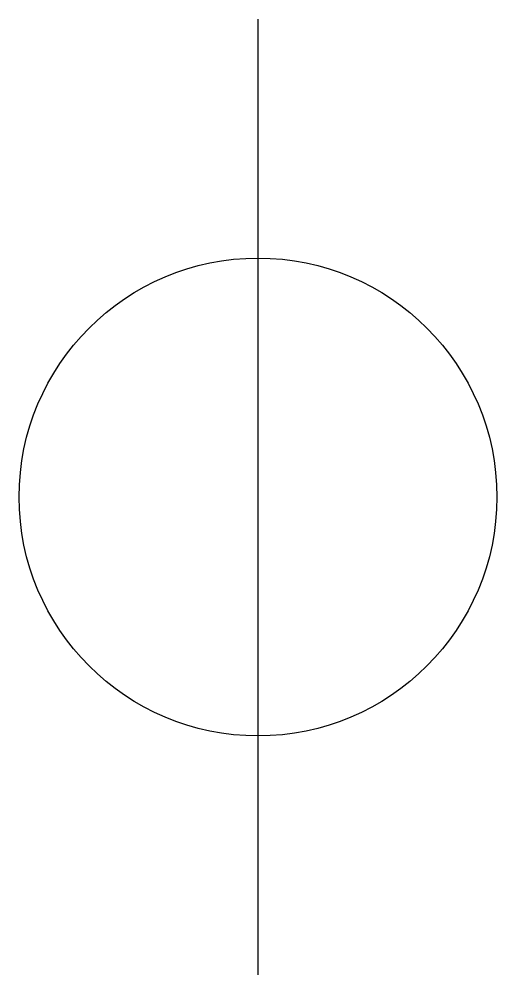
# Model space of a CAD drawing. Extents: x 223.5 to 226.5, y 146 to 152.
import ezdxf

# ---------------------------------------------------------------- set-up
doc = ezdxf.new("R2010")
doc.units = 0
doc.header["$MEASUREMENT"] = 0

msp = doc.modelspace()

# ---------------------------------------------------------------- linework, layer by layer
msp.add_line((225, 146), (225, 152))
msp.add_circle((225, 149), 1.5)

doc.saveas('drawing.dxf')
